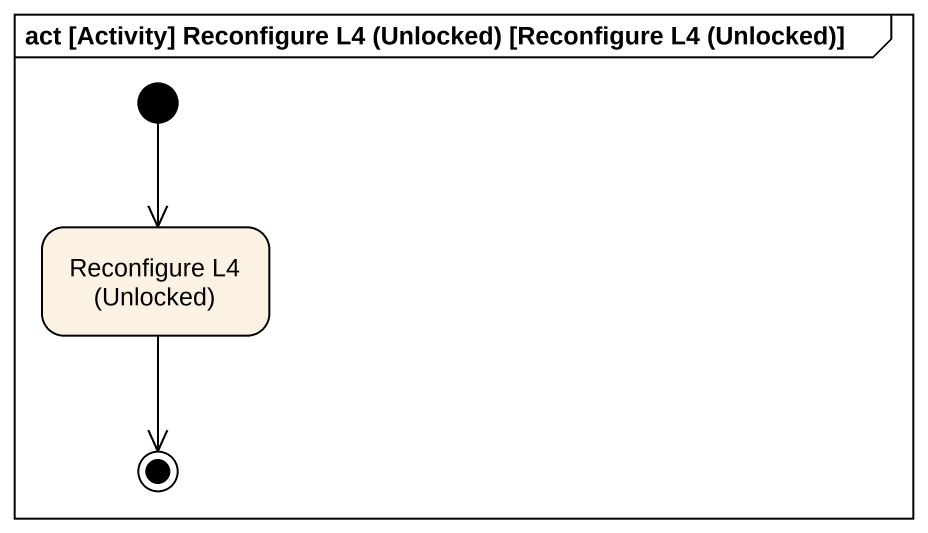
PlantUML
@startuml
mainframe act [Activity] Reconfigure L4 (Unlocked) [Reconfigure L4 (Unlocked)]
hide empty description
state "Reconfigure L4 (Unlocked)" as Reconfigure_L4_Unlocked
[*] --> Reconfigure_L4_Unlocked
Reconfigure_L4_Unlocked --> [*]
@enduml
